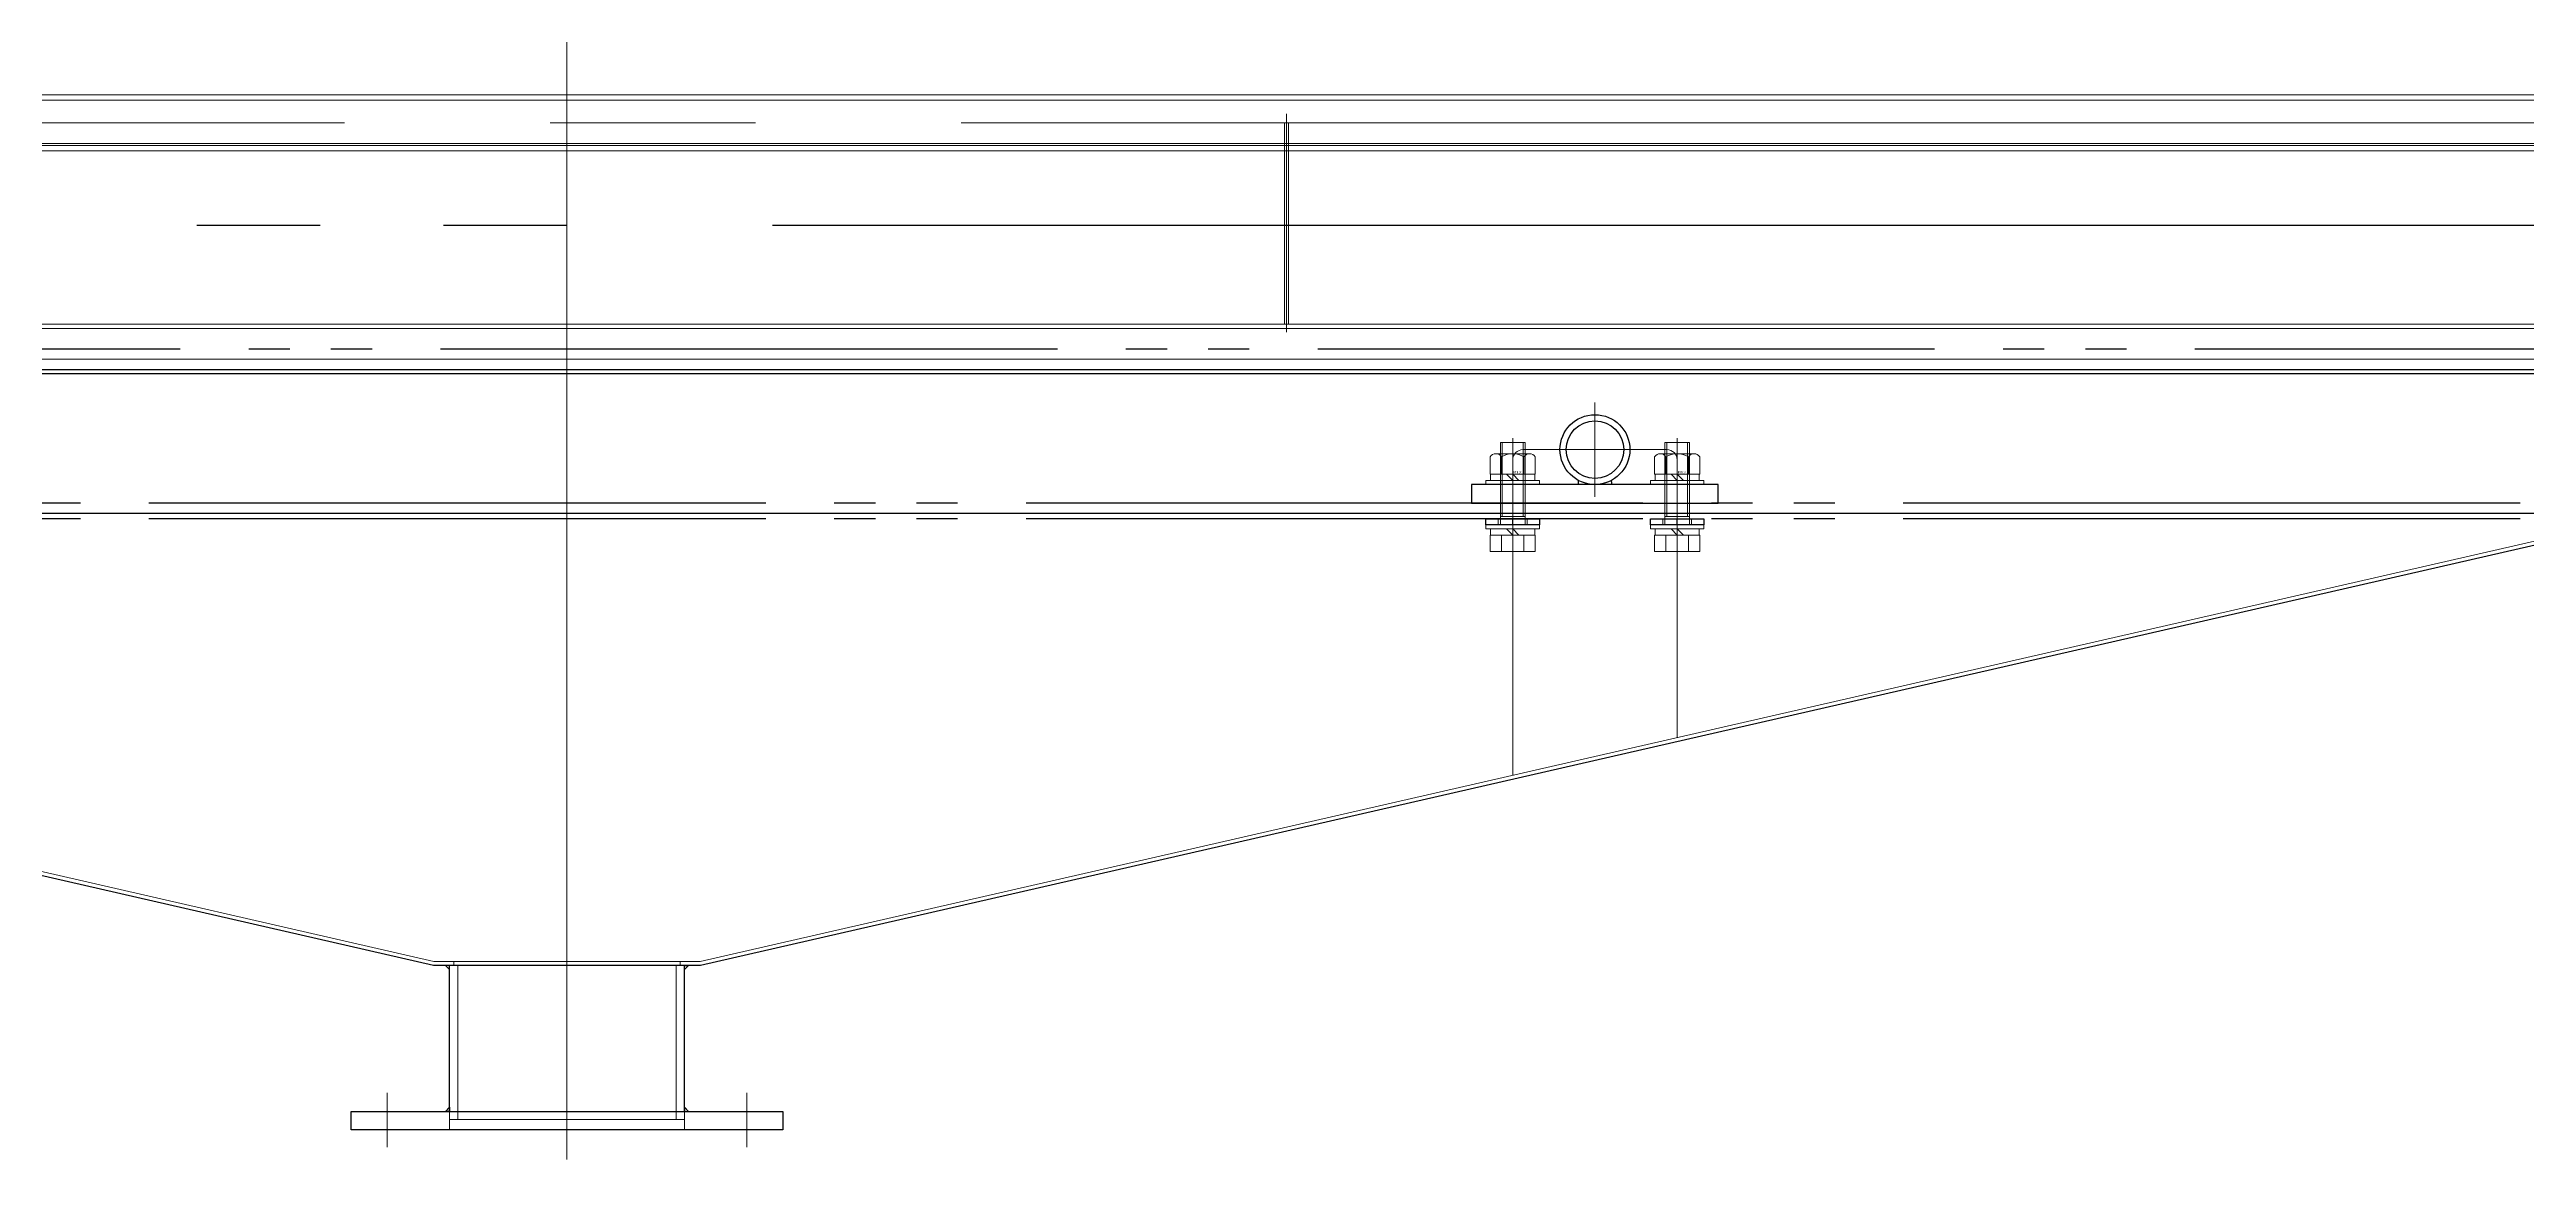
# Model space of a CAD drawing. Units: millimetres at full size. Extents: x -18456 to 18937, y -12290 to 13871.
# Drawn here: x 10936 to 14550, y -7330 to -5710 of the extents above; entities that cross this region are included whole.
import ezdxf
from ezdxf.enums import TextEntityAlignment as Align

# ---------------------------------------------------------------- set-up
doc = ezdxf.new("R2010")
doc.units = ezdxf.units.MM
doc.header["$LTSCALE"] = 100
doc.linetypes.add('CHAIN2', pattern=[12, 9, -1, 1, -1])
doc.linetypes.add('DOUBLE_CHAIN2', pattern=[12.8, 9, -1, 0.6, -0.6, 0.6, -1])
for name, color, linetype in [('0-2_0', 2, 'Continuous'), ('0-3_06_PHANTOM', 2, 'DOUBLE_CHAIN2'), ('0-6_10_DRAFT', 1, 'Continuous')]:
    doc.layers.add(name, color=color, linetype=linetype)
doc.layers.add('0-7_05_CENTER', color=2, linetype='CHAIN2', lineweight=18)
doc.layers.add('0-8_04_HIDDEN', color=7, linetype='Continuous', lineweight=18)
doc.styles.add('ＭＳ ゴシック', font='')
doc.styles.get('ＭＳ ゴシック').set_extended_font_data('MS Gothic')

# ---------------------------------------------------------------- blocks, each defined once
blk = doc.blocks.new('A$C07C31A19_1_1')
at = {"layer": '0-3_06_PHANTOM', "color": 7}
blk.add_lwpolyline([(-1000, 160), (1000, 160), (1000, 60), (-1000, 60)], close=True, dxfattribs=at)
at = {"layer": '0-7_05_CENTER'}
blk.add_line((0, 983.28), (0, -32.62), dxfattribs=at)
blk = doc.blocks.new('A$C7E805CF0_1_1')
at = {"layer": '0-7_05_CENTER'}
for p, q in [((-40, 1008.26), (-40, -1008.26)), ((-178, 0), (31.95, 0)), ((-141.83, -350), (-35.54, -350))]:
    blk.add_line(p, q, dxfattribs=at)
at = {"layer": '0-8_04_HIDDEN'}
for p, q in [((-155, -988), (-155, 988)), ((-138, -993), (-138, 993)), ((-51.1, 993), (-51.1, -993)), ((-28.9, -993), (-28.9, 993))]:
    blk.add_line(p, q, dxfattribs=at)
at = {"layer": '0-8_04_HIDDEN', "color": 3}
blk.add_line((-50, -993), (-50, 993), dxfattribs=at)
at = {"layer": '0-8_04_HIDDEN'}
blk.add_lwpolyline([(-8, -995), (-140, -995), (-140, 995)], dxfattribs=at)
for points in [[(-53.6, -993), (-26.4, -993), (-26.4, 993), (-53.6, 993)], [(-138, -351), (-40, -351), (-40, -349), (-138, -349)]]:
    blk.add_lwpolyline(points, close=True, dxfattribs=at)
blk = doc.blocks.new('A$C3DA434D9_1_1')
at = {"layer": '0-2_0', "color": 3}
blk.add_line((80, -1025), (80, 1025), dxfattribs=at)
at = {"layer": '0-2_0', "color": 134}
for p, q in [((80, 1025), (300, 65)), ((10, -1023), (10, 1023)), ((12, -1023), (12, 1023)), ((300, 65), (300, -65)), ((371, 57.15), (300, 57.15)), ((371, -57.15), (300, -57.15))]:
    blk.add_line(p, q, dxfattribs=at)
for points in [[(75, 560), (66, 560), (66, 440), (75, 440)], [(371, 105), (380, 105), (380, -105), (371, -105)]]:
    blk.add_lwpolyline(points, close=True, dxfattribs=at)
at = {"layer": '0-2_0'}
for points in [[(300, 57.15), (300, 59.15), (302, 57.15)], [(371, 57.15), (371, 59.15), (369, 57.15)], [(300, -57.15), (300, -59.15), (302, -57.15)], [(371, -57.15), (371, -59.15), (369, -57.15)]]:
    blk.add_lwpolyline(points, close=True, dxfattribs=at)
at = {"layer": '0-2_0', "color": 134}
blk.add_lwpolyline([(300, -65), (80, -1025), (15, -1025)], dxfattribs=at)
for radius in [17, 14]:
    blk.add_circle((49, 500), radius, dxfattribs=at)
at = {"layer": '0-2_0', "color": 3}
for start, end in [(90, 104.02083), (255.97917, 270)]:
    blk.add_arc((66, 500), 8.24, start, end, dxfattribs=at)
at = {"layer": '0-6_10_DRAFT'}
blk.add_line((75, 17.23), (75, -17.23), dxfattribs=at)
at = {"layer": '0-7_05_CENTER'}
for p, q in [((59.57, 540), (81.5, 540)), ((49, 522.91), (49, 477.09)), ((71.91, 500), (26.09, 500)), ((59.57, 460), (81.5, 460)), ((361.89, 87.5), (388.42, 87.5)), ((394.39, 0), (-5.56, 0)), ((361.89, -87.5), (388.42, -87.5))]:
    blk.add_line(p, q, dxfattribs=at)
at = {"layer": '0-8_04_HIDDEN'}
for p, q in [((78.41, 1023), (298, 64.77)), ((49, 517), (49, 535)), ((54, 540), (189.09, 540)), ((49, 483), (49, 465)), ((54, 460), (207.43, 460)), ((298, 64.77), (298, -64.77)), ((300, 55), (298, 55)), ((375, 53.15), (300, 53.15)), ((371, 57.15), (380, 57.15)), ((375, 57.15), (375, -57.15)), ((300, -55), (298, -55)), ((375, -53.15), (300, -53.15)), ((371, -57.15), (380, -57.15)), ((298, -64.77), (78.41, -1023))]:
    blk.add_line(p, q, dxfattribs=at)
for centre, start, end in [((54, 535), 90, 180), ((54, 465), 180, 270)]:
    blk.add_arc(centre, 5, start, end, dxfattribs=at)
blk = doc.blocks.new('A$C4D316DC8_1_1')
at = {"layer": '0-8_04_HIDDEN'}
for p, q in [((-10.97, 13), (10.97, 13)), ((-10.97, 5), (-10.97, 13)), ((-5.48, 5), (-5.48, 13)), ((5.48, 5), (5.48, 13)), ((10.97, 5), (10.97, 13)), ((-13, 2), (13, 2)), ((-13, 2), (-13, 0)), ((-13, 0), (13, 0)), ((-10.97, 5), (10.97, 5)), ((-10.75, 5), (-10.75, 2)), ((-6, -40), (-6, 0)), ((0, 2), (-3, 5)), ((0, 5), (3, 2)), ((6, -40), (6, 0)), ((10.75, 2), (10.75, 5)), ((13, 0), (13, 2)), ((-6, -4), (6, -4)), ((-5.05, -40), (-5.05, -4)), ((5.05, -40), (5.05, -4)), ((-6, -40), (6, -40))]:
    blk.add_line(p, q, dxfattribs=at)
at = {"layer": '0-8_04_HIDDEN', "linetype": 'CHAIN2'}
blk.add_line((0, -42.16), (0, 15.24), dxfattribs=at)
at = {"layer": '0-6_10_DRAFT', "style": 'ＭＳ ゴシック', "width": 1.8}
blk.add_text('BT-M12x45L,SW,PW', height=0.2199, dxfattribs=at).set_placement((6.42, 12.66), align=Align.BOTTOM_LEFT)
blk = doc.blocks.new('ZTQ12-5c_1_1')
at = {"layer": '0-2_0'}
blk.add_lwpolyline([(-13, 0.01), (13, 0.01), (13, -2.85), (-13, -2.85)], close=True, dxfattribs=at)
at = {"layer": '0-6_10_DRAFT'}
blk.add_line((0, 0.01), (0, -2.85), dxfattribs=at)
at = {"layer": '0-8_04_HIDDEN', "color": 2}
for p, q in [((-7, 0.01), (-7, -2.85)), ((7, 0.01), (7, -2.85))]:
    blk.add_line(p, q, dxfattribs=at)
blk = doc.blocks.new('M12Nza_1_1')
at = {"layer": '0-8_04_HIDDEN'}
for p, q in [((-10.95, 5), (-10.95, 13.53)), ((-8.21, 15), (8.21, 15)), ((-5.47, 5), (-5.47, 13.53)), ((5.48, 5), (5.48, 13.53)), ((10.95, 13.53), (10.95, 5)), ((10.95, 5), (-10.95, 5)), ((-10.75, 2), (-10.75, 5)), ((0, 2), (-3, 5)), ((0, 5), (3, 2)), ((10.75, 5), (10.75, 2))]:
    blk.add_line(p, q, dxfattribs=at)
at = {"layer": '0-8_04_HIDDEN', "linetype": 'CHAIN2'}
blk.add_line((0, 0), (0, 15), dxfattribs=at)
at = {"layer": '0-8_04_HIDDEN'}
blk.add_lwpolyline([(-13, 2), (13, 2), (13, 0), (-13, 0)], close=True, dxfattribs=at)
for centre, radius, start, end in [((-8.21, 11.71), 3.29, 33.626, 146.374), ((0, 4.05), 10.95, 60, 120), ((8.21, 11.71), 3.29, 33.626, 146.374)]:
    blk.add_arc(centre, radius, start, end, dxfattribs=at)
at = {"layer": '0-6_10_DRAFT', "style": 'ＭＳ ゴシック', "width": 1.8}
blk.add_text('M12', height=1.1, dxfattribs=at).set_placement((0.31, 5.09), align=Align.BOTTOM_LEFT)
blk = doc.blocks.new('A$C39DF1911_1_1')
at = {"layer": '0-2_0'}
blk.add_blockref('A$C3DA434D9_1_1', (-100, 0), dxfattribs=at)
for name, p, rotation in [('A$C4D316DC8_1_1', (-14.43, 540), 270), ('M12Nza_1_1', (-34, 540), 90), ('ZTQ12-5c_1_1', (-14.43, 540), 270), ('A$C4D316DC8_1_1', (-14.43, 460), 270), ('M12Nza_1_1', (-34, 460), 90), ('ZTQ12-5c_1_1', (-14.43, 460), 270)]:
    blk.add_blockref(name, p, dxfattribs=dict(at, rotation=rotation))

msp = doc.modelspace()

# ---------------------------------------------------------------- linework, layer by layer
at = {"layer": '0-3_06_PHANTOM', "color": 7}
for p, q in [((-16653.5, -6146.7), (16869.4, -6146.7)), ((14540.9, -6371.7), (8840.9, -6371.7)), ((14540.9, -6394.8), (8840.9, -6394.8))]:
    msp.add_line(p, q, dxfattribs=at)

# ---------------------------------------------------------------- block references
at = {"layer": '0-2_0', "xscale": 3, "yscale": 3}
msp.add_blockref('A$C07C31A19_1_1', (11690.9, -6146.7), dxfattribs=at)
at = {"layer": '0-2_0', "xscale": 3, "yscale": 3, "rotation": 270}
msp.add_blockref('A$C39DF1911_1_1', (11690.9, -6446.7), dxfattribs=at)
at = {"layer": '0-8_04_HIDDEN', "xscale": 3, "yscale": 3, "rotation": 90}
msp.add_blockref('A$C7E805CF0_1_1', (11690.9, -5696.7), dxfattribs=at)

doc.saveas('drawing.dxf')
